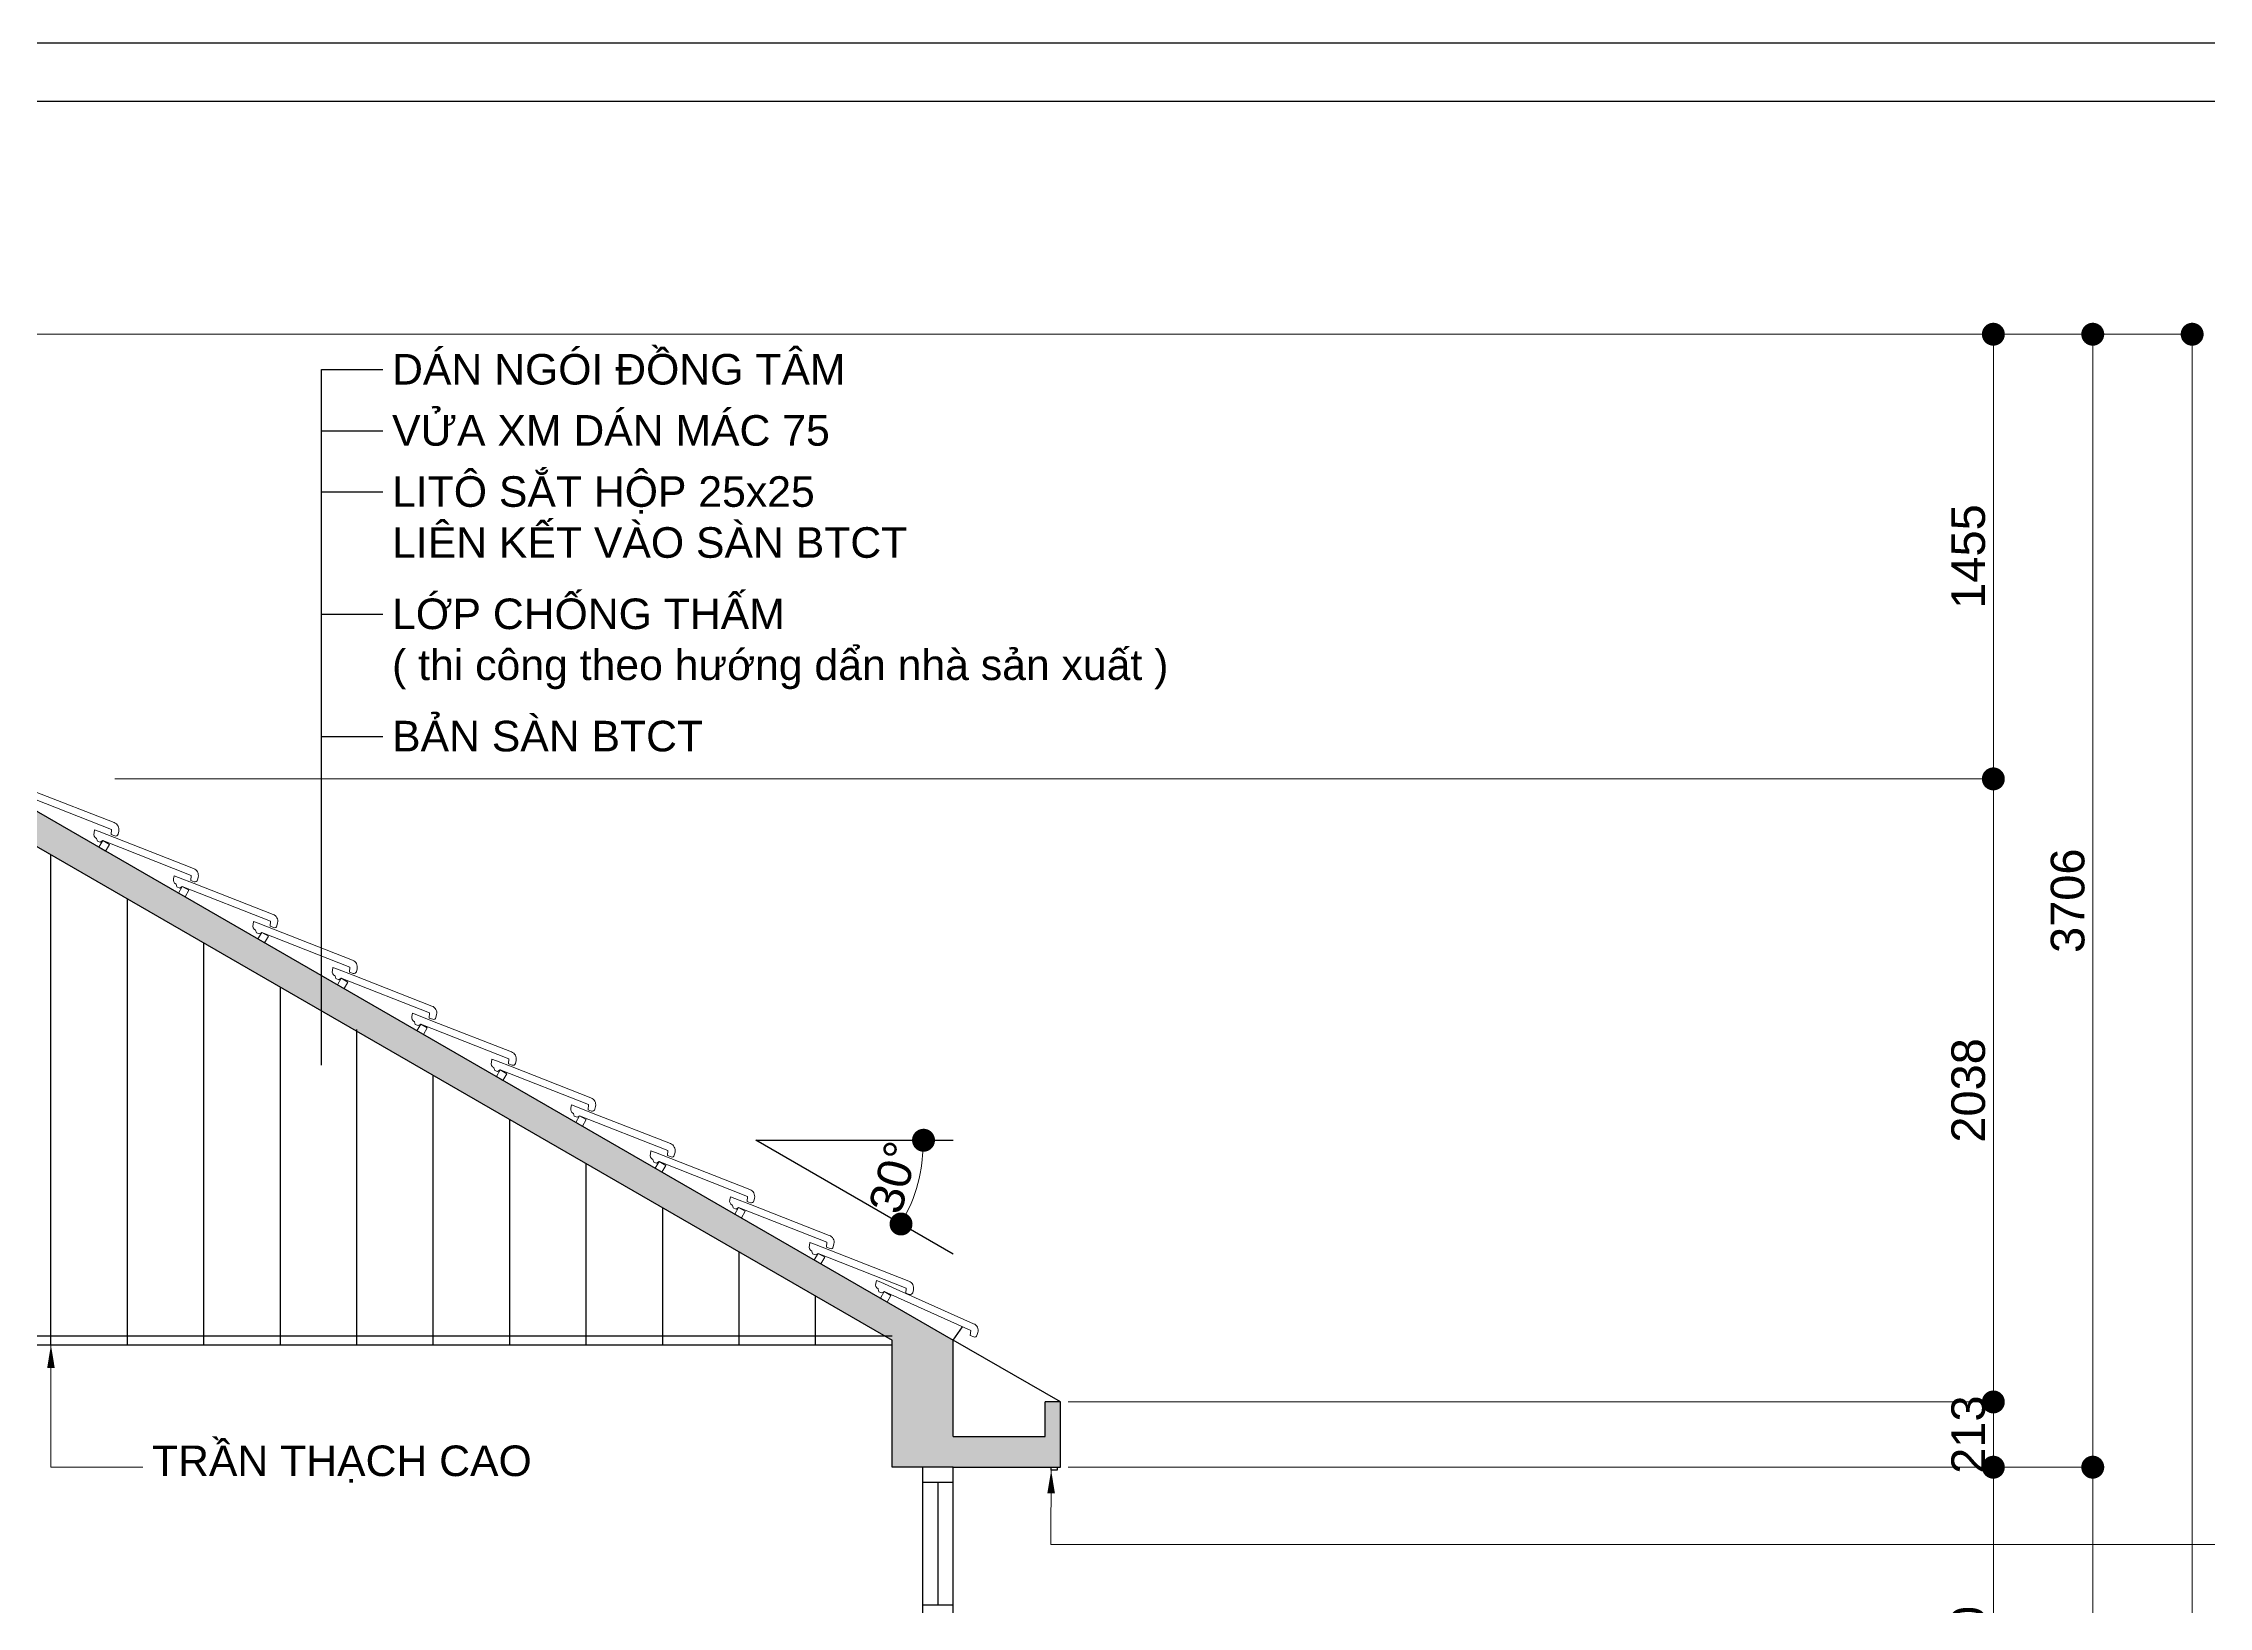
# Model space of a CAD drawing. Header units: millimetres. Extents: x -257631 to 60726, y -119421 to -4977.
# Drawn here: x -119037 to -104879, y -15205 to -4977 of the extents above; entities that cross this region are included whole.
import ezdxf

# ---------------------------------------------------------------- set-up
doc = ezdxf.new("R2010")
doc.units = ezdxf.units.MM
doc.header["$LTSCALE"] = 400
doc.header["$MEASUREMENT"] = 0
doc.header["$PDMODE"] = 35
for name, color, linetype in [('HACTH', 8, 'Continuous'), ('KHUNG', 5, 'Continuous'), ('net 2', 7, 'Continuous'), ('net 3', 144, 'Continuous'), ('THAY', 7, 'Continuous')]:
    doc.layers.add(name, color=color, linetype=linetype)
doc.layers.add('NET3', color=7, linetype='Continuous', lineweight=20)
doc.styles.add('VNI-AVO', font='vhelven.ttf', dxfattribs={"height": 220})
doc.dimstyles.new('style-50', dxfattribs={"dimscale": 0, "dimtxt": 2.3, "dimasz": 150, "dimexe": 50, "dimexo": 50, "dimgap": 50, "dimtad": 1, "dimdec": 0, "dimlfac": 0.5, "dimzin": 9, "dimtxsty": 'VNI-AVO', "dimblk": 'DOT', "dimcen": 0, "dimdle": 150, "dimclrd": 146, "dimclre": 146, "dimclrt": 7, "dimadec": 0, "dimazin": 0, "dimtfac": 1, "dimtdec": 0, "dimtix": 1, "dimtmove": 2, "dimatfit": 3, "dimfxl": 0, "dimlwd": 13, "dimlwe": 13, "dimarcsym": 0})

# ---------------------------------------------------------------- blocks, each defined once
blk = doc.blocks.new('_Dot')
at = {"color": 0, "linetype": 'ByBlock', "lineweight": -2}
blk.add_line((-0.5, 0), (-1, 0), dxfattribs=at)
at = {"color": 0, "linetype": 'ByBlock', "lineweight": 100, "const_width": 0.5}
blk.add_lwpolyline([(-0.25, 0, 1), (0.25, 0, 1)], format="xyb", close=True, dxfattribs=at)
blk = doc.blocks.new('*D439')
at = {"layer": 'Defpoints', "color": 0}
for p in [(114004, 126536), (114004, 126536), (115295, 126536), (115034, 126161), (115295, 125791)]:
    blk.add_point(p, dxfattribs=at)
at = {"layer": 'HACTH', "color": 146, "lineweight": 13}
blk.add_arc((114004, 126536), 1096, 337.8473, 352.1527, dxfattribs=at)
at = {"layer": 'HACTH', "color": 146, "lineweight": 13, "xscale": 150, "yscale": 150, "zscale": 150}
for p, rotation in [((115100, 126536), 86.07633376053045), ((114953, 125988), 243.9236662394673)]:
    blk.add_blockref('_Dot', p, dxfattribs=dict(at, rotation=rotation))
at = {"layer": 'HACTH', "color": 7, "insert": (114905, 126294), "char_height": 220, "attachment_point": 5, "rotation": 75, "style": 'VNI-AVO'}
blk.add_mtext('30°', dxfattribs=at)
blk = doc.blocks.new('*D401')
at = {"layer": 'Defpoints', "color": 0}
for p in [(117377, 131809), (121545, 105997), (123395, 105997)]:
    blk.add_point(p, dxfattribs=at)
at = {"layer": 'net 2', "color": 146, "lineweight": 13}
for p, q in [((117427, 131809), (123445, 131809)), ((123395, 131659), (123395, 106147)), ((121595, 105997), (123445, 105997))]:
    blk.add_line(p, q, dxfattribs=at)
at = {"layer": 'net 2', "color": 146, "lineweight": 13, "xscale": 150, "yscale": 150, "zscale": 150}
for p, rotation in [((123395, 131809), 90), ((123395, 105997), 270)]:
    blk.add_blockref('_Dot', p, dxfattribs=dict(at, rotation=rotation))
at = {"layer": 'net 2', "color": 7, "insert": (123232, 118903), "char_height": 220, "attachment_point": 5, "rotation": 90, "style": 'VNI-AVO'}
blk.add_mtext('12906', dxfattribs=at)
blk = doc.blocks.new('*D400')
at = {"layer": 'Defpoints', "color": 0}
for p in [(117377, 131809), (122745, 131809), (121545, 124397)]:
    blk.add_point(p, dxfattribs=at)
at = {"layer": 'net 2', "color": 146, "lineweight": 13}
for p, q in [((117427, 131809), (122795, 131809)), ((122745, 124547), (122745, 131659)), ((121595, 124397), (122795, 124397))]:
    blk.add_line(p, q, dxfattribs=at)
at = {"layer": 'net 2', "color": 146, "lineweight": 13, "xscale": 150, "yscale": 150, "zscale": 150}
for p, rotation in [((122745, 131809), 90), ((122745, 124397), 270)]:
    blk.add_blockref('_Dot', p, dxfattribs=dict(at, rotation=rotation))
at = {"layer": 'net 2', "color": 7, "insert": (122582, 128103), "char_height": 220, "attachment_point": 5, "rotation": 90, "style": 'VNI-AVO'}
blk.add_mtext('3706', dxfattribs=at)
blk = doc.blocks.new('*D399')
at = {"layer": 'Defpoints', "color": 0}
for p in [(116045, 124397), (122745, 124397), (121545, 119497)]:
    blk.add_point(p, dxfattribs=at)
at = {"layer": 'net 2', "color": 146, "lineweight": 13}
for p, q in [((116095, 124397), (122795, 124397)), ((122745, 119647), (122745, 124247)), ((121595, 119497), (122795, 119497))]:
    blk.add_line(p, q, dxfattribs=at)
at = {"layer": 'net 2', "color": 146, "lineweight": 13, "xscale": 150, "yscale": 150, "zscale": 150}
for p, rotation in [((122745, 124397), 90), ((122745, 119497), 270)]:
    blk.add_blockref('_Dot', p, dxfattribs=dict(at, rotation=rotation))
at = {"layer": 'net 2', "color": 7, "insert": (122582, 121947), "char_height": 220, "attachment_point": 5, "rotation": 90, "style": 'VNI-AVO'}
blk.add_mtext('2450', dxfattribs=at)
blk = doc.blocks.new('*D395')
at = {"layer": 'Defpoints', "color": 0}
for p in [(103895, 131809), (122095, 131809), (109763, 128900)]:
    blk.add_point(p, dxfattribs=at)
at = {"layer": 'net 2', "color": 146, "lineweight": 13}
for p, q in [((103945, 131809), (122145, 131809)), ((122095, 129050), (122095, 131659)), ((109813, 128900), (122145, 128900))]:
    blk.add_line(p, q, dxfattribs=at)
at = {"layer": 'net 2', "color": 146, "lineweight": 13, "xscale": 150, "yscale": 150, "zscale": 150}
for p, rotation in [((122095, 131809), 90), ((122095, 128900), 270)]:
    blk.add_blockref('_Dot', p, dxfattribs=dict(at, rotation=rotation))
at = {"layer": 'net 2', "color": 7, "insert": (121932, 130355), "char_height": 220, "attachment_point": 5, "rotation": 90, "style": 'VNI-AVO'}
blk.add_mtext('1455', dxfattribs=at)
blk = doc.blocks.new('*D394')
at = {"layer": 'Defpoints', "color": 0}
for p in [(109763, 128900), (122095, 128900), (115995, 124824)]:
    blk.add_point(p, dxfattribs=at)
at = {"layer": 'net 2', "color": 146, "lineweight": 13}
for p, q in [((109813, 128900), (122145, 128900)), ((122095, 124974), (122095, 128750)), ((116045, 124824), (122145, 124824))]:
    blk.add_line(p, q, dxfattribs=at)
at = {"layer": 'net 2', "color": 146, "lineweight": 13, "xscale": 150, "yscale": 150, "zscale": 150}
for p, rotation in [((122095, 128900), 90), ((122095, 124824), 270)]:
    blk.add_blockref('_Dot', p, dxfattribs=dict(at, rotation=rotation))
at = {"layer": 'net 2', "color": 7, "insert": (121932, 126862), "char_height": 220, "attachment_point": 5, "rotation": 90, "style": 'VNI-AVO'}
blk.add_mtext('2038', dxfattribs=at)
blk = doc.blocks.new('*D393')
at = {"layer": 'Defpoints', "color": 0}
for p in [(115995, 124824), (122095, 124824), (115995, 124397)]:
    blk.add_point(p, dxfattribs=at)
at = {"layer": 'net 2', "color": 146, "lineweight": 13}
for p, q in [((122095, 124974), (122095, 125124)), ((116045, 124824), (122145, 124824)), ((122095, 124397), (122095, 124824)), ((116045, 124397), (122145, 124397)), ((122095, 124247), (122095, 124097))]:
    blk.add_line(p, q, dxfattribs=at)
at = {"layer": 'net 2', "color": 146, "lineweight": 13, "xscale": 150, "yscale": 150, "zscale": 150}
for p, rotation in [((122095, 124824), 270), ((122095, 124397), 90)]:
    blk.add_blockref('_Dot', p, dxfattribs=dict(at, rotation=rotation))
at = {"layer": 'net 2', "color": 7, "insert": (121932, 124610), "char_height": 220, "attachment_point": 5, "rotation": 90, "style": 'VNI-AVO'}
blk.add_mtext('213', dxfattribs=at)
blk = doc.blocks.new('*D392')
at = {"layer": 'Defpoints', "color": 0}
for p in [(115995, 124397), (122095, 124397), (120895, 121897)]:
    blk.add_point(p, dxfattribs=at)
at = {"layer": 'net 2', "color": 146, "lineweight": 13}
for p, q in [((116045, 124397), (122145, 124397)), ((122095, 122047), (122095, 124247)), ((120945, 121897), (122145, 121897))]:
    blk.add_line(p, q, dxfattribs=at)
at = {"layer": 'net 2', "color": 146, "lineweight": 13, "xscale": 150, "yscale": 150, "zscale": 150}
for p, rotation in [((122095, 124397), 90), ((122095, 121897), 270)]:
    blk.add_blockref('_Dot', p, dxfattribs=dict(at, rotation=rotation))
at = {"layer": 'net 2', "color": 7, "insert": (121932, 123147), "char_height": 220, "attachment_point": 5, "rotation": 90, "style": 'VNI-AVO'}
blk.add_mtext('1250', dxfattribs=at)

msp = doc.modelspace()

# ---------------------------------------------------------------- hatches: boundary and pattern name
at = {"layer": 'NET3'}
msp.add_hatch(color=256, dxfattribs=at).paths.add_polyline_path([(-124287.1, -7226.5), (-120687.1, -9305), (-120687.1, -9789.5), (-120287.1, -9789.5), (-120287.1, -9535.9), (-113487.1, -13461.9), (-113487.1, -14292.8), (-113087.1, -14292.8), (-112387.1, -14292.8), (-112387.1, -13866), (-112487.1, -13866), (-112487.1, -14092.8), (-113087.1, -14092.8), (-113087.1, -13461.9), (-124487.1, -6880.1), (-135887.1, -13461.9), (-135887.1, -14092.8), (-136487.1, -14092.8), (-136487.1, -13866), (-136587.1, -13866), (-136587.1, -14292.8), (-135887.1, -14292.8), (-135687.1, -14292.8), (-135487.1, -14292.8), (-135487.1, -13461.9), (-128687.1, -9535.9), (-128687.1, -9789.5), (-128287.1, -9789.5), (-128287.1, -9305), (-124687.1, -7226.5), (-124687.1, -7480.1), (-124287.1, -7480.1)])

# ---------------------------------------------------------------- linework, layer by layer
at = {"layer": 'HACTH'}
msp.add_lwpolyline([(-150321.7, -43125.1), (-97559.8, -43125.1), (-97559.8, -4977.1), (-150321.7, -4977.1)], close=True, dxfattribs=at)
at = {"layer": 'KHUNG'}
msp.add_lwpolyline([(-148944.9, -5356.7), (-97939.4, -5356.7), (-97939.4, -37762.6), (-148944.9, -37762.6)], close=True, dxfattribs=at)
msp.add_lwpolyline([(-148944.9, -5356.7), (-97939.4, -5356.7), (-97939.4, -37762.6)], dxfattribs=at)
at = {"layer": 'net 2'}
for p, q in [((-124487.1, -6880.1), (-113087.1, -13461.9)), ((-120287.1, -9535.9), (-113487.1, -13461.9)), ((-113087.1, -12899), (-114377.6, -12153.9)), ((-114377.6, -12153.9), (-113087.1, -12153.9)), ((-113087.1, -13461.9), (-113027.7, -13373.3)), ((-120487.1, -13492.8), (-113487.1, -13492.8)), ((-113487.1, -14292.8), (-113487.1, -13461.9)), ((-113087.1, -14092.8), (-113087.1, -13461.9)), ((-112387.1, -13866), (-112487.1, -13866)), ((-112487.1, -14092.8), (-112487.1, -13866)), ((-112387.1, -14292.8), (-112387.1, -13866)), ((-113087.1, -14092.8), (-112487.1, -14092.8)), ((-113087.1, -14292.8), (-113487.1, -14292.8)), ((-113087.1, -14292.8), (-112387.1, -14292.8))]:
    msp.add_line(p, q, dxfattribs=at)
msp.add_lwpolyline([(-112407.1, -14292.8), (-112407.1, -14312.8), (-112447.1, -14312.8), (-112447.1, -14292.8)], dxfattribs=at)
at = {"layer": 'net 3'}
for p, q in [((-117217.2, -7112.1), (-116817.2, -7112.1)), ((-117217.2, -11662.2), (-117217.2, -7112.1)), ((-117217.2, -7512.1), (-116817.2, -7512.1)), ((-117217.2, -7912.1), (-116817.2, -7912.1)), ((-117217.2, -8712.1), (-116817.2, -8712.1)), ((-117217.2, -9512.1), (-116817.2, -9512.1)), ((-118987.1, -13492.8), (-118987.1, -10286.5)), ((-118487.1, -13492.8), (-118487.1, -10575.1)), ((-117987.1, -13492.8), (-117987.1, -10863.8)), ((-117487.1, -13492.8), (-117487.1, -11152.5)), ((-116987.1, -13492.8), (-116987.1, -11428.5)), ((-116487.1, -13492.8), (-116487.1, -11729.8)), ((-115987.1, -13492.8), (-115987.1, -12018.5)), ((-115487.1, -13492.8), (-115487.1, -12307.2)), ((-114987.1, -13492.8), (-114987.1, -12595.9)), ((-114487.1, -13492.8), (-114487.1, -12884.5)), ((-113987.1, -13492.8), (-113987.1, -13173.2)), ((-120287.1, -13432.8), (-113487.1, -13432.8)), ((-112387.1, -13866), (-113087.1, -13461.9)), ((-113087.1, -14292.8), (-113287.1, -14292.8)), ((-113087.1, -14292.8), (-113287.1, -14292.8)), ((-113287.1, -15292.8), (-113287.1, -14292.8)), ((-113087.1, -15292.8), (-113087.1, -14292.8)), ((-113087.1, -14392.8), (-113287.1, -14392.8)), ((-113187.1, -15192.8), (-113187.1, -14392.8)), ((-113287.1, -15192.8), (-113087.1, -15192.8))]:
    msp.add_line(p, q, dxfattribs=at)
at = {"layer": 'NET3', "linetype": 'Continuous', "ltscale": 0.05}
for points in [[(-119208.6, -9878.6, -0.3909013), (-119224.5, -9843), (-119221.4, -9822.9), (-119191.9, -9833.7), (-119191.9, -9833.7), (-119191.9, -9833.7), (-119090.1, -9873.8), (-119090.1, -9873.8), (-118574.4, -10075.7, -0.380549), (-118544.1, -10131.9), (-118548.6, -10151.2, -0.448699), (-118569.7, -10162.5), (-118592.8, -10154.1), (-118590.8, -10120.8), (-119167.6, -9893.6), (-119184.1, -9903.7), (-119203, -9896.4), (-119208, -9878.9)], [(-118689, -10178.6, -0.3909013), (-118704.9, -10143), (-118701.8, -10122.9), (-118672.3, -10133.7), (-118672.3, -10133.7), (-118672.3, -10133.7), (-118570.5, -10173.8), (-118570.5, -10173.8), (-118054.7, -10375.7, -0.380549), (-118024.4, -10431.9), (-118029, -10451.2, -0.448699), (-118050.1, -10462.5), (-118073.2, -10454.1), (-118071.1, -10420.8), (-118648, -10193.6), (-118664.5, -10203.7), (-118683.4, -10196.4), (-118688.4, -10178.9)], [(-118169.4, -10478.6, -0.3909013), (-118185.3, -10443), (-118182.2, -10422.9), (-118152.7, -10433.7), (-118152.7, -10433.7), (-118152.7, -10433.7), (-118050.9, -10473.8), (-118050.9, -10473.8), (-117535.1, -10675.7, -0.380549), (-117504.8, -10731.9), (-117509.4, -10751.2, -0.448699), (-117530.4, -10762.5), (-117553.6, -10754.1), (-117551.5, -10720.8), (-118128.4, -10493.6), (-118144.8, -10503.7), (-118163.8, -10496.4), (-118168.8, -10478.9)], [(-117649.8, -10778.6, -0.3909013), (-117665.7, -10743), (-117662.6, -10722.9), (-117633.1, -10733.7), (-117633.1, -10733.7), (-117633.1, -10733.7), (-117531.3, -10773.8), (-117531.3, -10773.8), (-117015.5, -10975.7, -0.380549), (-116985.2, -11031.9), (-116989.8, -11051.2, -0.448699), (-117010.8, -11062.5), (-117034, -11054.1), (-117031.9, -11020.8), (-117608.8, -10793.6), (-117625.2, -10803.7), (-117644.2, -10796.4), (-117649.2, -10778.9)], [(-117130.2, -11078.6, -0.3909013), (-117146, -11043), (-117143, -11022.9), (-117113.4, -11033.7), (-117113.4, -11033.7), (-117113.4, -11033.7), (-117011.6, -11073.8), (-117011.6, -11073.8), (-116495.9, -11275.7, -0.380549), (-116465.6, -11331.9), (-116470.2, -11351.2, -0.448699), (-116491.2, -11362.5), (-116514.4, -11354.1), (-116512.3, -11320.8), (-117089.2, -11093.6), (-117105.6, -11103.7), (-117124.6, -11096.4), (-117129.5, -11078.9)], [(-116610.6, -11378.6, -0.3909013), (-116626.4, -11343), (-116623.3, -11322.9), (-116593.8, -11333.7), (-116593.8, -11333.7), (-116593.8, -11333.7), (-116492, -11373.8), (-116492, -11373.8), (-115976.3, -11575.7, -0.380549), (-115946, -11631.9), (-115950.6, -11651.2, -0.448699), (-115971.6, -11662.5), (-115994.7, -11654.1), (-115992.7, -11620.8), (-116569.5, -11393.6), (-116586, -11403.7), (-116604.9, -11396.4), (-116609.9, -11378.9)], [(-116091, -11678.6, -0.3909013), (-116106.8, -11643), (-116103.7, -11622.9), (-116074.2, -11633.7), (-116074.2, -11633.7), (-116074.2, -11633.7), (-115972.4, -11673.8), (-115972.4, -11673.8), (-115456.7, -11875.7, -0.380549), (-115426.4, -11931.9), (-115430.9, -11951.2, -0.448699), (-115452, -11962.5), (-115475.1, -11954.1), (-115473.1, -11920.8), (-116049.9, -11693.6), (-116066.4, -11703.7), (-116085.3, -11696.4), (-116090.3, -11678.9)], [(-115571.3, -11978.6, -0.3909013), (-115587.2, -11943), (-115584.1, -11922.9), (-115554.6, -11933.7), (-115554.6, -11933.7), (-115554.6, -11933.7), (-115452.8, -11973.8), (-115452.8, -11973.8), (-114937.1, -12175.7, -0.380549), (-114906.7, -12231.9), (-114911.3, -12251.2, -0.448699), (-114932.4, -12262.5), (-114955.5, -12254.1), (-114953.5, -12220.8), (-115530.3, -11993.6), (-115546.8, -12003.7), (-115565.7, -11996.4), (-115570.7, -11978.9)], [(-115051.7, -12278.6, -0.3909013), (-115067.6, -12243), (-115064.5, -12222.9), (-115035, -12233.7), (-115035, -12233.7), (-115035, -12233.7), (-114933.2, -12273.8), (-114933.2, -12273.8), (-114417.4, -12475.7, -0.380549), (-114387.1, -12531.9), (-114391.7, -12551.2, -0.448699), (-114412.7, -12562.5), (-114435.9, -12554.1), (-114433.8, -12520.8), (-115010.7, -12293.6), (-115027.2, -12303.7), (-115046.1, -12296.4), (-115051.1, -12278.9)], [(-114532.1, -12578.6, -0.3909013), (-114548, -12543), (-114544.9, -12522.9), (-114515.4, -12533.7), (-114515.4, -12533.7), (-114515.4, -12533.7), (-114413.6, -12573.8), (-114413.6, -12573.8), (-113897.8, -12775.7, -0.380549), (-113867.5, -12831.9), (-113872.1, -12851.2, -0.448699), (-113893.1, -12862.5), (-113916.3, -12854.1), (-113914.2, -12820.8), (-114491.1, -12593.6), (-114507.5, -12603.7), (-114526.5, -12596.4), (-114531.5, -12578.9)], [(-114012.5, -12878.6, -0.3909013), (-114028.3, -12843), (-114025.3, -12822.9), (-113995.7, -12833.7), (-113995.7, -12833.7), (-113995.7, -12833.7), (-113894, -12873.8), (-113894, -12873.8), (-113378.2, -13075.7, -0.380549), (-113347.9, -13131.9), (-113352.5, -13151.2, -0.448699), (-113373.5, -13162.5), (-113396.7, -13154.1), (-113394.6, -13120.8), (-113971.5, -12893.6), (-113987.9, -12903.7), (-114006.9, -12896.4), (-114011.8, -12878.9)], [(-113578.7, -13126.7, -0.3909013), (-113592.9, -13090.4), (-113588.9, -13070.5), (-113559.9, -13082.6), (-113559.9, -13082.6), (-113559.9, -13082.6), (-113460.1, -13127.5), (-113460.1, -13127.5), (-112954.5, -13353.6, -0.380549), (-112926.9, -13411.1), (-112932.4, -13430.2, -0.448699), (-112953.9, -13440.5), (-112976.6, -13431), (-112973, -13397.9), (-113538.5, -13143.6), (-113555.4, -13152.9), (-113573.9, -13144.7), (-113578.1, -13127)]]:
    msp.add_lwpolyline(points, format="xyb", close=True, dxfattribs=at)
for points in [[(-118629.7, -10261.9), (-118673, -10236.9), (-118648, -10193.6), (-118604.7, -10218.6)], [(-118110.1, -10561.9), (-118153.4, -10536.9), (-118128.4, -10493.6), (-118085.1, -10518.6)], [(-117590.4, -10861.9), (-117633.7, -10836.9), (-117608.7, -10793.6), (-117565.4, -10818.6)], [(-117070.8, -11161.9), (-117114.1, -11136.9), (-117089.1, -11093.6), (-117045.8, -11118.6)], [(-116551.2, -11461.9), (-116594.5, -11436.9), (-116569.5, -11393.6), (-116526.2, -11418.6)], [(-116031.6, -11761.9), (-116074.9, -11736.9), (-116049.9, -11693.6), (-116006.6, -11718.6)], [(-115512, -12061.9), (-115555.3, -12036.9), (-115530.3, -11993.6), (-115487, -12018.6)], [(-114992.4, -12361.9), (-115035.7, -12336.9), (-115010.7, -12293.6), (-114967.4, -12318.6)], [(-114472.7, -12661.9), (-114516, -12636.9), (-114491, -12593.6), (-114447.7, -12618.6)], [(-113953.1, -12961.9), (-113996.4, -12936.9), (-113971.4, -12893.6), (-113928.1, -12918.6)], [(-113520.2, -13211.9), (-113563.5, -13186.9), (-113538.5, -13143.6), (-113495.2, -13168.6)]]:
    msp.add_lwpolyline(points, close=True, dxfattribs=at)

# ---------------------------------------------------------------- texts
at = {"layer": 'THAY', "ltscale": 5, "char_height": 200, "attachment_point": 1, "style": 'VNI-AVO'}
for s, insert in [('DAÙN NGOÙI ÑOÀNG TAÂM', (-116756.7, -7009.7)), ('VÖÛA XM DAÙN MAÙC 75', (-116756.7, -7409.7)), ('LITOÂ SAÉT HOÄP 25x25\\PLIEÂN KEÁT VAØO SAØN BTCT', (-116756.7, -7809.7)), ('LÔÙP CHOÁNG THAÁM\\P( thi coâng theo höôùng daån nhaø saûn xuaát )', (-116756.7, -8609.7)), ('BAÛN SAØN BTCT', (-116756.7, -9409.7)), ('TRAÀN THAÏCH CAO', (-118326.6, -14150.7))]:
    msp.add_mtext(s, dxfattribs=dict(at, insert=insert))

# ---------------------------------------------------------------- dimensions: what is measured, and where the dimension line sits
at = {"layer": 'HACTH'}
dim = msp.add_angular_dim_2l(base=(-113347.6, -12528.8), line1=((-113087.1, -12899), (-114377.6, -12153.9)), line2=((-114377.6, -12153.9), (-113087.1, -12153.9)), dimstyle='style-50', override={"dimscale": 1}, dxfattribs=at)
dim.commit()
dim.dimension.update_dxf_attribs({"geometry": '*D439', "text_midpoint": (-113476.4, -12395.4), "insert": (-228381.8, -138689.6)})
at = {"layer": 'net 2'}
for base, p1, p2, picture, middle in [((-106287.1, -6880.1), (-118619, -9789.5), (-124487.1, -6880.1), '*D395', (-106450.2, -8334.8)), ((-104987.1, -32692.8), (-111005.2, -6880.1), (-106837.1, -32692.8), '*D401', (-105150.2, -19786.5)), ((-105637.1, -6880.1), (-106837.1, -14292.8), (-111005.2, -6880.1), '*D400', (-105800.2, -10586.5)), ((-106287.1, -9789.5), (-112387.1, -13866), (-118619, -9789.5), '*D394', (-106450.2, -11827.8)), ((-106287.1, -13866), (-112387.1, -14292.8), (-112387.1, -13866), '*D393', (-106450.2, -14079.4)), ((-106287.1, -14292.8), (-107487.1, -16792.8), (-112387.1, -14292.8), '*D392', (-106450.2, -15542.8)), ((-105637.1, -14292.8), (-106837.1, -19192.8), (-112337.1, -14292.8), '*D399', (-105800.2, -16742.8))]:
    dim = msp.add_linear_dim(base=base, p1=p1, p2=p2, angle=90, dimstyle='style-50', override={"dimscale": 1}, dxfattribs=at)
    dim.commit()
    dim.dimension.update_dxf_attribs({"geometry": picture, "text_midpoint": middle, "insert": (-228381.8, -138689.6)})

# ---------------------------------------------------------------- leaders
at = {"layer": 'HACTH'}
for points in [[(-118987.1, -13492.8), (-118987.1, -14292.8), (-118387.1, -14292.8)], [(-112447.1, -14312.8), (-112448.3, -14799.1), (-104265.1, -14799.1)]]:
    msp.add_leader(points, dimstyle='style-50', override={"dimscale": 1, "dimtad": 0}, dxfattribs=at)

doc.saveas('drawing.dxf')
